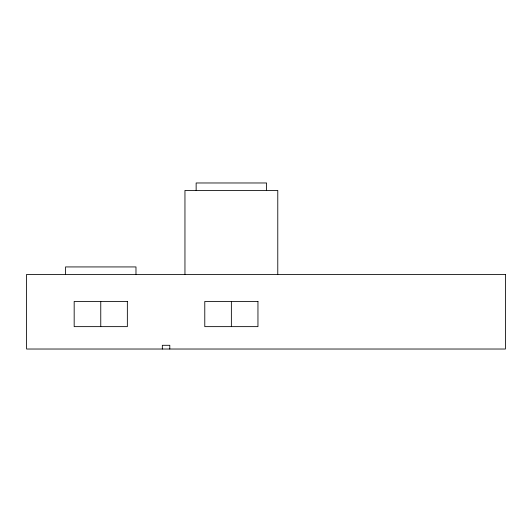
<?xml version="1.0" encoding="UTF-8"?>
<svg xmlns="http://www.w3.org/2000/svg" width="532" height="532" viewBox="0 0 532 532"><rect width="100%" height="100%" fill="white"/><g stroke="black" fill="none" stroke-linecap="round" stroke-linejoin="round"><path stroke-width="0.8" d="M277.777 274.399L277.777 190.436L184.956 190.436L184.956 274.399M266.585 190.436L266.585 182.975L196.148 182.975L196.148 190.436M231.367 301.451L231.367 326.635M169.794 349.025L169.794 345.295L162.333 345.295L162.333 349.025M135.979 274.399L135.979 266.931L65.549 266.931L65.549 274.399M100.761 301.451L100.761 326.635M505.4 274.399L26.6 274.399L26.6 349.025L505.4 349.025L505.4 274.399M127.354 301.451L74.174 301.451L74.174 326.635L127.354 326.635L127.354 301.451M257.954 301.451L204.78 301.451L204.78 326.635L257.954 326.635L257.954 301.451"/></g></svg>
